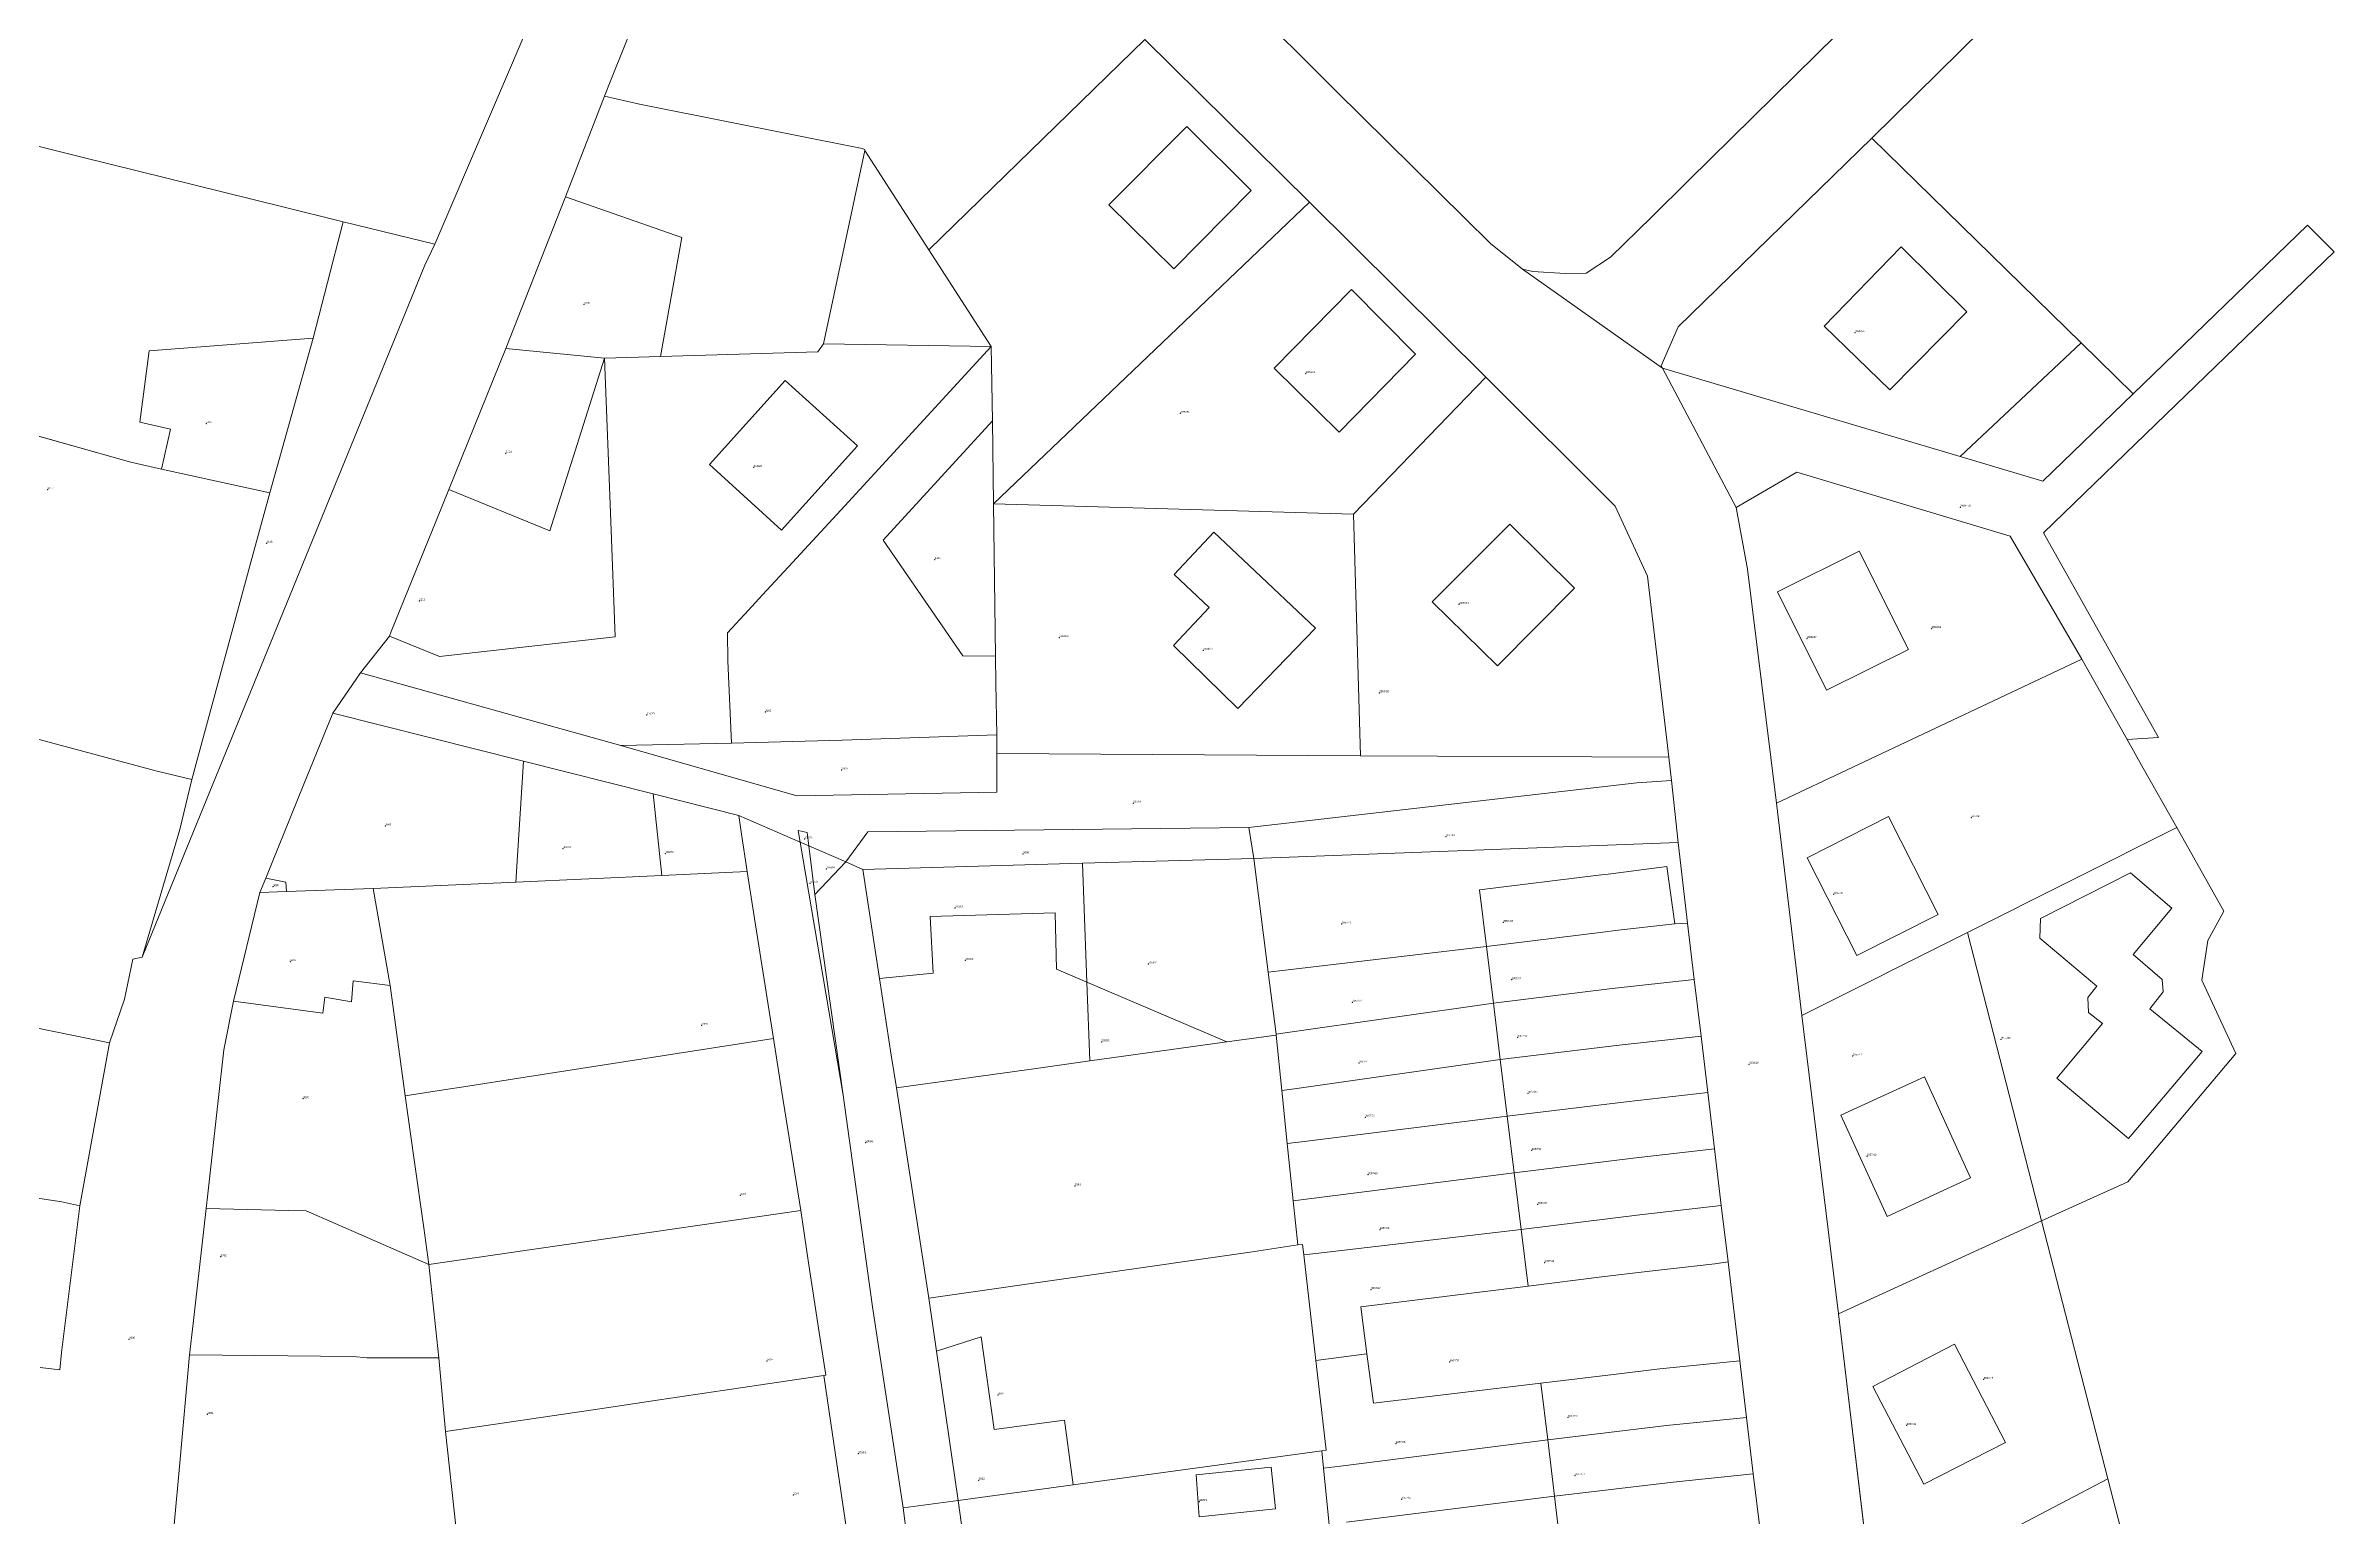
# Model space of a CAD drawing. Header units: metres. Extents: x -741772 to -729469, y -1051765 to -1042288.
# Drawn here: x -741365 to -741121.9, y -1051286.1 to -1051129.8 of the extents above; entities that cross this region are included whole.
import ezdxf
from ezdxf.enums import TextEntityAlignment as Align

# ---------------------------------------------------------------- set-up
doc = ezdxf.new("R2010")
doc.units = ezdxf.units.M
doc.header["$LTSCALE"] = 4
doc.header["$MEASUREMENT"] = 0
doc.layers.add('ABMV_sachty', color=6, linetype='Continuous')
doc.layers.add('Katastr_1', color=7, linetype='Continuous', lineweight=13, true_color=0xafbfcf)
doc.layers.add('Katastr_2', color=7, linetype='Continuous', lineweight=13, true_color=0xafbfcf)
doc.styles.get("Standard").update_dxf_attribs({"font": 'arial.ttf'})

# ---------------------------------------------------------------- blocks, each defined once
blk = doc.blocks.new('katastr nemovistosti')
at = {"layer": 'Katastr_1'}
for p, q in [((161.08, 290.72), (178.08, 273.77)), ((229.11, 277.64), (240.6, 288.91)), ((82.37, 257.47), (94.67, 286.24)), ((104.09, 282.46), (101.04, 274.89)), ((246.76, 280.31), (235.01, 268.74)), ((175.27, 261.93), (157.78, 279.23)), ((215.55, 264.26), (229.11, 277.64)), ((101.04, 274.89), (100.38, 273.19)), ((98.05, 267.18), (100.38, 273.19)), ((100.38, 273.19), (98.05, 267.18)), ((100.38, 273.19), (104.1, 272.34)), ((104.1, 272.34), (105.52, 272.06)), ((178.08, 273.77), (194.5, 257.53)), ((105.52, 272.06), (127.74, 267.63)), ((39.05, 268.16), (44.73, 266.75)), ((128.04, 267.41), (123.65, 246.89)), ((123.65, 246.89), (128.04, 267.41)), ((127.74, 267.63), (127.99, 267.53)), ((127.99, 267.53), (128.04, 267.41)), ((128.04, 267.41), (134.84, 256.88)), ((235.01, 268.74), (214.41, 248.71)), ((44.73, 266.75), (66.09, 261.47)), ((96.23, 262.52), (98.05, 267.18)), ((98.05, 267.18), (96.23, 262.52)), ((96.23, 262.52), (89.92, 246.38)), ((89.92, 246.38), (96.23, 262.52)), ((108.59, 258.19), (96.23, 262.52)), ((96.23, 262.52), (108.59, 258.19)), ((211.63, 260.39), (215.55, 264.26)), ((66.09, 261.47), (72.62, 259.85)), ((193.99, 243.35), (175.27, 261.93)), ((207.24, 256.08), (211.63, 260.39)), ((72.62, 259.85), (70.96, 253.39)), ((70.96, 253.39), (72.62, 259.85)), ((72.62, 259.85), (82.37, 257.47)), ((106.32, 245.55), (108.59, 258.19)), ((108.59, 258.19), (106.32, 245.55)), ((262.75, 241.59), (281.26, 259.5)), ((281.26, 259.5), (284.11, 256.68)), ((81.3, 255.25), (51.28, 181.76)), ((51.28, 181.76), (81.3, 255.25)), ((82.37, 257.47), (81.3, 255.25)), ((81.3, 255.25), (82.37, 257.47)), ((134.84, 256.88), (141.47, 246.59)), ((194.5, 257.53), (197.88, 254.82)), ((204.66, 254.41), (207.24, 256.08)), ((229.94, 248.78), (238.1, 257.19)), ((238.1, 257.19), (245.09, 250.28)), ((284.11, 256.68), (267.3, 240.42)), ((70.96, 253.39), (69.44, 247.48)), ((69.44, 247.48), (70.96, 253.39)), ((197.88, 254.82), (212.77, 244.31)), ((212.77, 244.31), (197.88, 254.82)), ((197.88, 254.82), (199, 254.56)), ((199, 254.56), (202.43, 254.36)), ((202.43, 254.36), (204.66, 254.41)), ((171.51, 244.31), (179.71, 252.65)), ((179.71, 252.65), (186.54, 245.8)), ((214.41, 248.71), (212.62, 244.54)), ((236.91, 242.01), (229.94, 248.78)), ((245.09, 250.28), (236.91, 242.01)), ((52.03, 246.16), (51.03, 238.57)), ((51.03, 238.57), (52.03, 246.16)), ((69.44, 247.48), (52.03, 246.16)), ((52.03, 246.16), (69.44, 247.48)), ((69.44, 247.48), (64.82, 231.06)), ((64.82, 231.06), (69.44, 247.48)), ((83.84, 231.42), (89.92, 246.38)), ((89.92, 246.38), (83.84, 231.42)), ((89.92, 246.38), (100.37, 245.37)), ((100.37, 245.37), (89.92, 246.38)), ((106.32, 245.55), (100.37, 245.37)), ((123.05, 246.04), (106.32, 245.55)), ((123.65, 246.89), (123.05, 246.04)), ((141.47, 246.59), (123.65, 246.89)), ((125.9, 229.69), (141.47, 246.59)), ((141.47, 246.59), (141.58, 238.7)), ((186.54, 245.8), (178.43, 237.51)), ((244.37, 234.93), (257.24, 246.98)), ((257.24, 246.98), (262.75, 241.59)), ((100.37, 245.37), (94.57, 227.01)), ((94.57, 227.01), (100.37, 245.37)), ((100.37, 245.37), (101.05, 228.01)), ((178.43, 237.51), (171.51, 244.31)), ((207.72, 229.65), (193.99, 243.35)), ((212.62, 244.54), (212.77, 244.31)), ((212.77, 244.31), (220.58, 229.49)), ((220.58, 229.49), (212.77, 244.31)), ((212.77, 244.31), (244.37, 234.93)), ((50.07, 234.33), (24.03, 241.66)), ((24.03, 241.66), (50.07, 234.33)), ((111.52, 234.07), (119.58, 243)), ((119.58, 243), (127.26, 236.06)), ((262.75, 241.59), (253.17, 232.32)), ((253.17, 232.32), (262.75, 241.59)), ((51.03, 238.57), (54.3, 237.83)), ((54.3, 237.83), (51.03, 238.57)), ((141.58, 238.7), (129.97, 226.05)), ((129.97, 226.05), (141.58, 238.7)), ((141.58, 238.7), (141.7, 229.9)), ((267.3, 240.42), (253.22, 226.8)), ((54.3, 237.83), (53.34, 233.58)), ((53.34, 233.58), (54.3, 237.83)), ((127.26, 236.06), (119.2, 227.1)), ((53.34, 233.58), (50.07, 234.33)), ((50.07, 234.33), (53.34, 233.58)), ((53.34, 233.58), (64.82, 231.06)), ((64.82, 231.06), (53.34, 233.58)), ((119.2, 227.1), (111.52, 234.07)), ((253.17, 232.32), (244.37, 234.93)), ((244.37, 234.93), (253.17, 232.32)), ((64.82, 231.06), (62.93, 224.1)), ((62.93, 224.1), (64.82, 231.06)), ((82.56, 228.28), (83.84, 231.42)), ((83.84, 231.42), (82.56, 228.28)), ((94.57, 227.01), (83.84, 231.42)), ((83.84, 231.42), (94.57, 227.01)), ((227.02, 233.27), (220.58, 229.49)), ((249.68, 226.45), (227.02, 233.27)), ((120.36, 223.68), (125.9, 229.69)), ((141.7, 229.9), (141.92, 213.7)), ((211.17, 222.23), (207.72, 229.65)), ((220.58, 229.49), (221.8, 222.97)), ((77.74, 216.34), (82.56, 228.28)), ((82.56, 228.28), (77.74, 216.34)), ((101.05, 228.01), (101.53, 215.78)), ((160.88, 222.4), (165.12, 226.89)), ((165.12, 226.89), (168.87, 223.34)), ((188.3, 219.47), (196.56, 227.72)), ((196.56, 227.72), (203.4, 220.94)), ((257.31, 213.4), (249.68, 226.45)), ((253.22, 226.8), (257.25, 219.63)), ((62.93, 224.1), (56.56, 200.61)), ((56.56, 200.61), (62.93, 224.1)), ((117.18, 220.22), (120.36, 223.68)), ((129.97, 226.05), (138.44, 213.74)), ((138.44, 213.74), (129.97, 226.05)), ((224.98, 220.54), (233.64, 224.86)), ((233.64, 224.86), (238.89, 214.43)), ((164.62, 218.87), (160.88, 222.4)), ((168.87, 223.34), (175.92, 216.68)), ((213.43, 203), (211.17, 222.23)), ((221.8, 222.97), (224.28, 202.96)), ((115.69, 218.61), (117.18, 220.22)), ((160.83, 214.84), (164.62, 218.87)), ((195.22, 212.69), (188.3, 219.47)), ((203.4, 220.94), (195.22, 212.69)), ((230.19, 210.09), (224.98, 220.54)), ((257.25, 219.63), (265.43, 205.09)), ((77.53, 215.85), (77.74, 216.34)), ((77.74, 216.34), (77.53, 215.85)), ((113.46, 216.19), (115.69, 218.61)), ((175.92, 216.68), (167.64, 208.16)), ((77.53, 215.85), (74.46, 211.94)), ((82.87, 213.67), (77.53, 215.85)), ((101.53, 215.78), (82.87, 213.67)), ((113.48, 213.21), (113.46, 216.19)), ((167.64, 208.16), (160.83, 214.84)), ((238.89, 214.43), (230.19, 210.09)), ((71.52, 207.66), (74.46, 211.94)), ((74.46, 211.94), (71.52, 207.66)), ((74.46, 211.94), (102.11, 204.24)), ((113.89, 204.48), (113.48, 213.21)), ((138.44, 213.74), (141.92, 213.7)), ((141.92, 213.7), (138.44, 213.74)), ((141.92, 213.7), (141.96, 210.81)), ((262.11, 204.87), (257.31, 213.4)), ((141.96, 210.81), (142.04, 205.36)), ((52.72, 201.55), (30.06, 207.6)), ((30.06, 207.6), (52.72, 201.55)), ((68.46, 200.11), (71.52, 207.66)), ((71.52, 207.66), (68.46, 200.11)), ((71.52, 207.66), (91.78, 202.55)), ((91.78, 202.55), (71.52, 207.66)), ((102.11, 204.24), (113.89, 204.48)), ((120.82, 198.88), (102.11, 204.24)), ((102.11, 204.24), (120.82, 198.88)), ((125.62, 204.78), (113.89, 204.48)), ((113.89, 204.48), (125.62, 204.78)), ((142.04, 205.36), (125.62, 204.78)), ((125.62, 204.78), (142.04, 205.36)), ((142.04, 205.36), (142.05, 203.39)), ((265.43, 205.09), (262.11, 204.87)), ((90.95, 189.71), (91.78, 202.55)), ((91.78, 202.55), (90.95, 189.71)), ((91.78, 202.55), (105.56, 199.08)), ((105.56, 199.08), (91.78, 202.55)), ((142.05, 203.39), (142.06, 199.28)), ((142.06, 199.28), (142.05, 203.39)), ((142.05, 203.39), (180.67, 203.13)), ((180.67, 203.13), (213.43, 203)), ((213.7, 200.52), (213.43, 203)), ((213.43, 203), (213.7, 200.52)), ((224.28, 202.96), (224.88, 198.09)), ((56.56, 200.61), (52.72, 201.55)), ((52.72, 201.55), (56.56, 200.61)), ((56.56, 200.61), (55.27, 195.32)), ((55.27, 195.32), (56.56, 200.61)), ((64.41, 190.13), (68.46, 200.11)), ((68.46, 200.11), (64.41, 190.13)), ((168.84, 195.53), (210.03, 200.27)), ((210.03, 200.27), (168.84, 195.53)), ((210.03, 200.27), (213.7, 200.52)), ((213.7, 200.52), (210.03, 200.27)), ((214.41, 193.92), (213.7, 200.52)), ((213.7, 200.52), (214.41, 193.92)), ((105.56, 199.08), (106.49, 190.42)), ((106.49, 190.42), (105.56, 199.08)), ((105.56, 199.08), (114.66, 196.79)), ((114.66, 196.79), (105.56, 199.08)), ((142.06, 199.28), (120.82, 198.88)), ((120.82, 198.88), (142.06, 199.28)), ((224.88, 198.09), (227.57, 175.53)), ((55.27, 195.32), (51.28, 181.76)), ((51.28, 181.76), (55.27, 195.32)), ((114.95, 194.82), (114.66, 196.79)), ((114.66, 196.79), (121.16, 193.96)), ((114.66, 196.79), (114.95, 194.82)), ((121.16, 193.96), (114.66, 196.79)), ((115.54, 190.84), (114.95, 194.82)), ((114.95, 194.82), (115.54, 190.84)), ((121.16, 193.96), (120.97, 195.19)), ((120.97, 195.19), (121.9, 194.97)), ((121.9, 194.97), (120.97, 195.19)), ((120.97, 195.19), (121.16, 193.96)), ((121.9, 194.97), (122.08, 193.57)), ((122.08, 193.57), (121.9, 194.97)), ((126, 191.87), (128.35, 195.05)), ((128.35, 195.05), (126, 191.87)), ((128.35, 195.05), (168.84, 195.53)), ((168.84, 195.53), (128.35, 195.05)), ((169.36, 192.24), (168.84, 195.53)), ((168.84, 195.53), (169.36, 192.24)), ((228.13, 192.3), (236.76, 196.68)), ((236.76, 196.68), (242.04, 186.27)), ((122.08, 193.57), (121.16, 193.96)), ((125.73, 167.08), (121.16, 193.96)), ((121.16, 193.96), (122.08, 193.57)), ((121.16, 193.96), (125.73, 167.08)), ((122.08, 193.57), (122.74, 188.39)), ((122.74, 188.39), (122.08, 193.57)), ((122.08, 193.57), (126, 191.87)), ((126, 191.87), (122.08, 193.57)), ((169.36, 192.24), (151.17, 191.73)), ((151.17, 191.73), (169.36, 192.24)), ((214.41, 193.92), (169.36, 192.24)), ((169.36, 192.24), (214.41, 193.92)), ((170.88, 180.16), (169.36, 192.24)), ((169.36, 192.24), (170.88, 180.16)), ((215.43, 185.37), (214.41, 193.92)), ((214.41, 193.92), (215.43, 185.37)), ((233.41, 181.91), (228.13, 192.3)), ((63.79, 188.61), (64.41, 190.13)), ((64.41, 190.13), (63.79, 188.61)), ((64.41, 190.13), (66.55, 189.71)), ((66.55, 189.71), (64.41, 190.13)), ((66.55, 189.71), (66.59, 188.71)), ((66.59, 188.71), (66.55, 189.71)), ((75.82, 189.02), (90.95, 189.71)), ((90.95, 189.71), (75.82, 189.02)), ((106.49, 190.42), (90.95, 189.71)), ((90.95, 189.71), (106.49, 190.42)), ((106.49, 190.42), (115.54, 190.84)), ((115.54, 190.84), (106.49, 190.42)), ((116.21, 186.54), (115.54, 190.84)), ((115.54, 190.84), (116.21, 186.54)), ((126, 191.87), (122.74, 188.39)), ((122.74, 188.39), (126, 191.87)), ((127.83, 191.07), (126, 191.87)), ((126, 191.87), (127.83, 191.07)), ((151.17, 191.73), (127.83, 191.07)), ((127.83, 191.07), (151.17, 191.73)), ((127.83, 191.07), (129.61, 179.48)), ((129.61, 179.48), (127.83, 191.07)), ((151.62, 179.09), (151.17, 191.73)), ((151.17, 191.73), (151.62, 179.09)), ((205.95, 190.45), (193.32, 188.9)), ((193.32, 188.9), (205.95, 190.45)), ((207, 190.57), (205.95, 190.45)), ((205.95, 190.45), (207, 190.57)), ((213.21, 191.36), (207, 190.57)), ((207, 190.57), (213.21, 191.36)), ((214.06, 185.3), (213.21, 191.36)), ((213.21, 191.36), (214.06, 185.3)), ((63.79, 188.61), (60.99, 177.06)), ((60.99, 177.06), (63.79, 188.61)), ((66.59, 188.71), (63.79, 188.61)), ((63.79, 188.61), (66.59, 188.71)), ((75.82, 189.02), (66.59, 188.71)), ((66.59, 188.71), (75.82, 189.02)), ((77.62, 178.75), (75.82, 189.02)), ((75.82, 189.02), (77.62, 178.75)), ((122.74, 188.39), (125.73, 167.08)), ((125.73, 167.08), (122.74, 188.39)), ((193.32, 188.9), (194.06, 182.89)), ((194.06, 182.89), (193.32, 188.9)), ((118.32, 173.11), (116.21, 186.54)), ((116.21, 186.54), (118.32, 173.11)), ((134.98, 186.06), (148.25, 186.47)), ((148.25, 186.47), (134.98, 186.06)), ((135.28, 180.05), (134.98, 186.06)), ((134.98, 186.06), (135.28, 180.05)), ((148.25, 186.47), (148.4, 180.47)), ((148.4, 180.47), (148.25, 186.47)), ((207.72, 184.58), (214.06, 185.3)), ((214.06, 185.3), (207.72, 184.58)), ((214.06, 185.3), (215.43, 185.37)), ((215.43, 185.37), (214.06, 185.3)), ((216.14, 179.37), (215.43, 185.37)), ((215.43, 185.37), (216.14, 179.37)), ((242.04, 186.27), (233.41, 181.91)), ((172.08, 180.3), (194.06, 182.89)), ((194.06, 182.89), (172.08, 180.3)), ((194.06, 182.89), (206.69, 184.43)), ((206.69, 184.43), (194.06, 182.89)), ((194.8, 176.87), (194.06, 182.89)), ((194.06, 182.89), (194.8, 176.87)), ((206.69, 184.43), (207.72, 184.58)), ((207.72, 184.58), (206.69, 184.43)), ((50.29, 181.54), (49.41, 177.27)), ((49.41, 177.27), (50.29, 181.54)), ((51.28, 181.76), (50.29, 181.54)), ((50.29, 181.54), (51.28, 181.76)), ((129.61, 179.48), (135.28, 180.05)), ((135.28, 180.05), (129.61, 179.48)), ((148.4, 180.47), (151.62, 179.09)), ((151.62, 179.09), (148.4, 180.47)), ((170.88, 180.16), (172.08, 180.3)), ((172.08, 180.3), (170.88, 180.16)), ((171.71, 173.58), (170.88, 180.16)), ((170.88, 180.16), (171.71, 173.58)), ((47.79, 172.63), (17.7, 178.82)), ((17.7, 178.82), (47.79, 172.63)), ((70.45, 175.79), (70.68, 177.49)), ((70.68, 177.49), (70.45, 175.79)), ((70.68, 177.49), (73.51, 177)), ((73.51, 177), (70.68, 177.49)), ((73.51, 177), (73.68, 179.24)), ((73.68, 179.24), (73.51, 177)), ((73.68, 179.24), (77.62, 178.75)), ((77.62, 178.75), (73.68, 179.24)), ((79.21, 167.01), (77.62, 178.75)), ((77.62, 178.75), (79.21, 167.01)), ((130.85, 171.33), (129.61, 179.48)), ((129.61, 179.48), (130.85, 171.33)), ((151.62, 179.09), (151.92, 170.72)), ((151.92, 170.72), (151.62, 179.09)), ((151.62, 179.09), (166.47, 172.74)), ((166.47, 172.74), (151.62, 179.09)), ((194.8, 176.87), (207.42, 178.42)), ((207.42, 178.42), (194.8, 176.87)), ((207.42, 178.42), (216.14, 179.37)), ((216.14, 179.37), (207.42, 178.42)), ((216.86, 173.37), (216.14, 179.37)), ((216.14, 179.37), (216.86, 173.37)), ((49.41, 177.27), (47.79, 172.63)), ((47.79, 172.63), (49.41, 177.27)), ((59.94, 171.89), (60.99, 177.06)), ((60.99, 177.06), (59.94, 171.89)), ((60.99, 177.06), (70.45, 175.79)), ((70.45, 175.79), (60.99, 177.06)), ((172.92, 173.75), (194.8, 176.87)), ((194.8, 176.87), (172.92, 173.75)), ((195.53, 170.86), (194.8, 176.87)), ((194.8, 176.87), (195.53, 170.86)), ((227.57, 175.53), (231.44, 143.87)), ((44.67, 155.33), (47.79, 172.63)), ((47.79, 172.63), (44.67, 155.33)), ((118.32, 173.11), (91.97, 169)), ((91.97, 169), (118.32, 173.11)), ((119.23, 167.39), (118.32, 173.11)), ((118.32, 173.11), (119.23, 167.39)), ((166.47, 172.74), (151.92, 170.72)), ((151.92, 170.72), (166.47, 172.74)), ((171.72, 173.47), (166.47, 172.74)), ((166.47, 172.74), (171.72, 173.47)), ((171.71, 173.58), (172.92, 173.75)), ((172.92, 173.75), (171.71, 173.58)), ((171.72, 173.47), (171.71, 173.58)), ((171.71, 173.58), (171.72, 173.47)), ((172.33, 167.58), (171.72, 173.47)), ((171.72, 173.47), (172.33, 167.58)), ((216.86, 173.37), (208.16, 172.4)), ((208.16, 172.4), (216.86, 173.37)), ((217.57, 167.37), (216.86, 173.37)), ((216.86, 173.37), (217.57, 167.37)), ((59.36, 166.52), (59.94, 171.89)), ((59.94, 171.89), (59.36, 166.52)), ((131.39, 167.86), (130.85, 171.33)), ((130.85, 171.33), (131.39, 167.86)), ((151.92, 170.72), (146.24, 169.93)), ((146.24, 169.93), (151.92, 170.72)), ((173.69, 167.77), (195.53, 170.86)), ((195.53, 170.86), (173.69, 167.77)), ((208.16, 172.4), (195.53, 170.86)), ((195.53, 170.86), (208.16, 172.4)), ((195.53, 170.86), (196.27, 164.84)), ((196.27, 164.84), (195.53, 170.86)), ((85.21, 167.95), (83.74, 167.72)), ((83.74, 167.72), (85.21, 167.95)), ((91.97, 169), (85.21, 167.95)), ((85.21, 167.95), (91.97, 169)), ((146.24, 169.93), (131.39, 167.86)), ((131.39, 167.86), (146.24, 169.93)), ((131.39, 167.86), (134.82, 145.51)), ((134.82, 145.51), (131.39, 167.86)), ((172.33, 167.58), (173.69, 167.77)), ((173.69, 167.77), (172.33, 167.58)), ((231.71, 164.95), (240.58, 169.02)), ((240.58, 169.02), (245.49, 158.32)), ((58.26, 156.62), (59.36, 166.52)), ((59.36, 166.52), (58.26, 156.62)), ((83.74, 167.72), (79.21, 167.01)), ((79.21, 167.01), (83.74, 167.72)), ((80.16, 160.23), (79.21, 167.01)), ((79.21, 167.01), (80.16, 160.23)), ((121.22, 154.82), (119.23, 167.39)), ((119.23, 167.39), (121.22, 154.82)), ((125.73, 167.08), (128.86, 144.61)), ((128.86, 144.61), (125.73, 167.08)), ((172.91, 161.95), (172.33, 167.58)), ((172.33, 167.58), (172.91, 161.95)), ((196.27, 164.84), (208.9, 166.39)), ((208.9, 166.39), (196.27, 164.84)), ((208.9, 166.39), (217.57, 167.37)), ((217.57, 167.37), (208.9, 166.39)), ((218.29, 161.37), (217.57, 167.37)), ((217.57, 167.37), (218.29, 161.37)), ((196.27, 164.84), (174.41, 162.14)), ((174.41, 162.14), (196.27, 164.84)), ((196.27, 164.84), (197.01, 158.82)), ((197.01, 158.82), (196.27, 164.84)), ((236.63, 154.19), (231.71, 164.95)), ((174.41, 162.14), (172.91, 161.95)), ((172.91, 161.95), (174.41, 162.14)), ((173.54, 155.85), (172.91, 161.95)), ((172.91, 161.95), (173.54, 155.85)), ((209.63, 160.38), (218.29, 161.37)), ((218.29, 161.37), (209.63, 160.38)), ((219, 155.37), (218.29, 161.37)), ((218.29, 161.37), (219, 155.37)), ((81.18, 153), (80.16, 160.23)), ((80.16, 160.23), (81.18, 153)), ((197.01, 158.82), (175.19, 156.06)), ((175.19, 156.06), (197.01, 158.82)), ((197.01, 158.82), (209.63, 160.38)), ((209.63, 160.38), (197.01, 158.82)), ((197.75, 152.82), (197.01, 158.82)), ((197.01, 158.82), (197.75, 152.82)), ((245.49, 158.32), (236.63, 154.19)), ((31.96, 157.41), (42.76, 155.74)), ((42.76, 155.74), (31.96, 157.41)), ((42.76, 155.74), (44.67, 155.33)), ((44.67, 155.33), (42.76, 155.74)), ((58.08, 155.04), (58.26, 156.62)), ((58.26, 156.62), (58.08, 155.04)), ((175.19, 156.06), (173.54, 155.85)), ((173.54, 155.85), (175.19, 156.06)), ((174.02, 151.18), (173.54, 155.85)), ((173.54, 155.85), (174.02, 151.18)), ((44.67, 155.33), (42.71, 139.74)), ((42.71, 139.74), (44.67, 155.33)), ((56.7, 142.82), (58.08, 155.04)), ((58.08, 155.04), (56.7, 142.82)), ((58.08, 155.04), (66.85, 154.83)), ((66.85, 154.83), (58.08, 155.04)), ((66.85, 154.83), (68.71, 154.79)), ((68.71, 154.79), (66.85, 154.83)), ((68.71, 154.79), (74.85, 152.11)), ((74.85, 152.11), (68.71, 154.79)), ((121.22, 154.82), (96.85, 151.3)), ((96.85, 151.3), (121.22, 154.82)), ((122.02, 149.54), (121.22, 154.82)), ((121.22, 154.82), (122.02, 149.54)), ((210.37, 154.36), (197.75, 152.82)), ((197.75, 152.82), (210.37, 154.36)), ((219, 155.37), (210.37, 154.36)), ((210.37, 154.36), (219, 155.37)), ((219.72, 149.37), (219, 155.37)), ((219, 155.37), (219.72, 149.37)), ((74.85, 152.11), (81.73, 149.11)), ((81.73, 149.11), (74.85, 152.11)), ((81.73, 149.11), (81.18, 153)), ((81.18, 153), (81.73, 149.11)), ((96.85, 151.3), (92.16, 150.62)), ((92.16, 150.62), (96.85, 151.3)), ((168.98, 150.42), (174.02, 151.18)), ((174.02, 151.18), (168.98, 150.42)), ((174.52, 151.22), (174.02, 151.18)), ((174.02, 151.18), (174.52, 151.22)), ((174.65, 150.13), (174.52, 151.22)), ((174.52, 151.22), (174.65, 150.13)), ((175.94, 150.28), (197.75, 152.82)), ((197.75, 152.82), (175.94, 150.28)), ((197.75, 152.82), (198.49, 146.8)), ((198.49, 146.8), (197.75, 152.82)), ((92.16, 150.62), (81.73, 149.11)), ((81.73, 149.11), (92.16, 150.62)), ((81.73, 149.11), (82.8, 139.2)), ((82.8, 139.2), (81.73, 149.11)), ((123.1, 142.35), (122.02, 149.54)), ((122.02, 149.54), (123.1, 142.35)), ((134.82, 145.51), (168.98, 150.42)), ((168.98, 150.42), (134.82, 145.51)), ((174.65, 150.13), (175.94, 150.28)), ((175.94, 150.28), (174.65, 150.13)), ((175.94, 138.92), (174.65, 150.13)), ((174.65, 150.13), (175.94, 138.92)), ((211.11, 148.35), (206.3, 147.8)), ((206.3, 147.8), (211.11, 148.35)), ((218.33, 149.17), (211.11, 148.35)), ((211.11, 148.35), (218.33, 149.17)), ((219.72, 149.37), (218.33, 149.17)), ((218.33, 149.17), (219.72, 149.37)), ((220.97, 138.86), (219.72, 149.37)), ((219.72, 149.37), (220.97, 138.86)), ((198.49, 146.8), (180.72, 144.62)), ((180.72, 144.62), (198.49, 146.8)), ((206.3, 147.8), (198.49, 146.8)), ((198.49, 146.8), (206.3, 147.8)), ((128.86, 144.61), (132.09, 123.27)), ((132.09, 123.27), (128.86, 144.61)), ((134.82, 145.51), (135.63, 139.91)), ((135.63, 139.91), (134.82, 145.51)), ((180.72, 144.62), (181.37, 139.61)), ((181.37, 139.61), (180.72, 144.62)), ((231.44, 143.87), (235.1, 113.22)), ((56.32, 139.49), (56.7, 142.82)), ((56.7, 142.82), (56.32, 139.49)), ((123.88, 137.34), (123.1, 142.35)), ((123.1, 142.35), (123.88, 137.34)), ((135.63, 139.91), (140.38, 141.43)), ((140.38, 141.43), (135.63, 139.91)), ((140.38, 141.43), (141.76, 131.59)), ((141.76, 131.59), (140.38, 141.43)), ((42.71, 139.74), (42.53, 137.9)), ((42.53, 137.9), (42.71, 139.74)), ((55.28, 128.03), (56.32, 139.49)), ((56.32, 139.49), (55.28, 128.03)), ((73.69, 139.34), (56.32, 139.49)), ((56.32, 139.49), (73.69, 139.34)), ((75.15, 139.2), (73.69, 139.34)), ((73.69, 139.34), (75.15, 139.2)), ((82.8, 139.2), (75.15, 139.2)), ((75.15, 139.2), (82.8, 139.2)), ((82.8, 139.2), (83.5, 131.35)), ((83.5, 131.35), (82.8, 139.2)), ((137.94, 124.02), (135.63, 139.91)), ((135.63, 139.91), (137.94, 124.02)), ((177.28, 139.09), (175.94, 138.92)), ((175.94, 138.92), (177.28, 139.09)), ((176.22, 136.47), (175.94, 138.92)), ((175.94, 138.92), (176.22, 136.47)), ((181.37, 139.61), (177.28, 139.09)), ((177.28, 139.09), (181.37, 139.61)), ((181.37, 139.61), (182.06, 134.36)), ((182.06, 134.36), (181.37, 139.61)), ((212.47, 138), (220.97, 138.86)), ((220.97, 138.86), (212.47, 138)), ((221.69, 132.86), (220.97, 138.86)), ((220.97, 138.86), (221.69, 132.86)), ((235.1, 136.13), (243.76, 140.63)), ((243.76, 140.63), (249.19, 130.19)), ((42.53, 137.9), (40.44, 138.15)), ((40.44, 138.15), (42.53, 137.9)), ((123.69, 137.31), (112.91, 135.71)), ((112.91, 135.71), (123.69, 137.31)), ((123.69, 137.31), (123.88, 137.34)), ((123.88, 137.34), (123.69, 137.31)), ((124.26, 133.44), (123.69, 137.31)), ((123.69, 137.31), (124.26, 133.44)), ((177.04, 129.37), (176.22, 136.47)), ((176.22, 136.47), (177.04, 129.37)), ((182.06, 134.36), (199.85, 136.49)), ((199.85, 136.49), (182.06, 134.36)), ((199.85, 136.49), (207.55, 137.41)), ((207.55, 137.41), (199.85, 136.49)), ((200.57, 130.48), (199.85, 136.49)), ((199.85, 136.49), (200.57, 130.48)), ((207.55, 137.41), (212.47, 138)), ((212.47, 138), (207.55, 137.41)), ((240.51, 125.77), (235.1, 136.13)), ((99.88, 133.78), (83.5, 131.35)), ((83.5, 131.35), (99.88, 133.78)), ((106.22, 134.72), (99.88, 133.78)), ((99.88, 133.78), (106.22, 134.72)), ((112.91, 135.71), (106.22, 134.72)), ((106.22, 134.72), (112.91, 135.71)), ((83.5, 131.35), (84.58, 121.31)), ((84.58, 121.31), (83.5, 131.35)), ((126.13, 120.73), (124.26, 133.44)), ((124.26, 133.44), (126.13, 120.73)), ((141.76, 131.59), (149.24, 132.57)), ((149.24, 132.57), (141.76, 131.59)), ((149.24, 132.57), (150.15, 125.69)), ((150.15, 125.69), (149.24, 132.57)), ((200.57, 130.48), (213.19, 131.99)), ((213.19, 131.99), (200.57, 130.48)), ((213.19, 131.99), (221.69, 132.86)), ((221.69, 132.86), (213.19, 131.99)), ((222.4, 126.86), (221.69, 132.86)), ((221.69, 132.86), (222.4, 126.86)), ((176.57, 129.31), (150.15, 125.69)), ((176.57, 129.31), (177.04, 129.37)), ((177.04, 129.37), (176.57, 129.31)), ((176.76, 127.46), (176.57, 129.31)), ((178.55, 127.69), (200.57, 130.48)), ((200.57, 130.48), (178.55, 127.69)), ((201.29, 124.48), (200.57, 130.48)), ((200.57, 130.48), (201.29, 124.48)), ((249.19, 130.19), (240.51, 125.77)), ((54.68, 121.45), (55.28, 128.03)), ((55.28, 128.03), (54.68, 121.45)), ((163.22, 126.75), (171.18, 127.58)), ((163.54, 122.29), (163.22, 126.75)), ((171.18, 127.58), (171.66, 123.14)), ((176.76, 127.46), (178.55, 127.69)), ((178.55, 127.69), (176.76, 127.46)), ((177.37, 121.5), (176.76, 127.46)), ((222.4, 126.86), (213.9, 125.99)), ((213.9, 125.99), (222.4, 126.86)), ((223.12, 120.86), (222.4, 126.86)), ((222.4, 126.86), (223.12, 120.86)), ((137.94, 124.02), (132.09, 123.27)), ((132.09, 123.27), (137.94, 124.02)), ((150.15, 125.69), (137.94, 124.02)), ((137.94, 124.02), (141.1, 101.28)), ((201.29, 124.48), (179.21, 121.73)), ((179.21, 121.73), (201.29, 124.48)), ((213.9, 125.99), (201.29, 124.48)), ((201.29, 124.48), (213.9, 125.99)), ((202.01, 118.47), (201.29, 124.48)), ((201.29, 124.48), (202.01, 118.47)), ((132.09, 123.27), (135.13, 100.47)), ((135.13, 100.47), (132.09, 123.27)), ((171.66, 123.14), (163.54, 122.29))]:
    blk.add_line(p, q, dxfattribs=at)
for points in [[(157.78, 279.23), (175.27, 261.93), (141.7, 229.9), (141.58, 238.7), (141.47, 246.59), (134.84, 256.88)], [(153.96, 261.66), (160.86, 254.85), (169.08, 263.17), (162.23, 269.96)], [(235.01, 268.74), (257.24, 246.98), (244.37, 234.93), (212.77, 244.31), (212.62, 244.54), (214.41, 248.71)], [(175.27, 261.93), (193.99, 243.35), (179.94, 228.81), (141.7, 229.9)], [(229.94, 248.78), (236.91, 242.01), (245.09, 250.28), (238.1, 257.19)], [(171.51, 244.31), (178.43, 237.51), (186.54, 245.8), (179.71, 252.65)], [(141.47, 246.59), (125.9, 229.69), (120.36, 223.68), (117.18, 220.22), (115.69, 218.61), (113.46, 216.19), (113.48, 213.21), (113.89, 204.48), (102.11, 204.24), (74.46, 211.94), (77.53, 215.85), (82.87, 213.67), (101.53, 215.78), (101.05, 228.01), (100.37, 245.37), (106.32, 245.55), (123.05, 246.04), (123.65, 246.89)], [(207.72, 229.65), (211.17, 222.23), (213.43, 203), (180.67, 203.13), (179.94, 228.81), (193.99, 243.35)], [(111.52, 234.07), (119.2, 227.1), (127.26, 236.06), (119.58, 243)], [(249.68, 226.45), (257.31, 213.4), (224.88, 198.09), (224.28, 202.96), (221.8, 222.97), (220.58, 229.49), (227.02, 233.27)], [(179.94, 228.81), (180.67, 203.13), (142.05, 203.39), (142.04, 205.36), (141.96, 210.81), (141.92, 213.7), (141.7, 229.9)], [(160.83, 214.84), (167.64, 208.16), (175.92, 216.68), (168.87, 223.34), (165.12, 226.89), (160.88, 222.4), (164.62, 218.87)], [(188.3, 219.47), (195.22, 212.69), (203.4, 220.94), (196.56, 227.72)], [(224.98, 220.54), (230.19, 210.09), (238.89, 214.43), (233.64, 224.86)], [(263.83, 201.81), (267.38, 195.5), (245.15, 184.35), (227.57, 175.53), (224.88, 198.09), (257.31, 213.4), (262.11, 204.87)], [(228.13, 192.3), (233.41, 181.91), (242.04, 186.27), (236.76, 196.68)], [(267.38, 195.5), (272.37, 186.64), (270.7, 183.5), (270.06, 179.29), (273.65, 171.5), (262.17, 157.89), (253.03, 153.72), (245.15, 184.35)], [(254.64, 168.9), (262.25, 162.49), (270.1, 171.71), (264.53, 176.27), (265.94, 178.07), (265.83, 179.37), (262.77, 182.03), (266.87, 186.95), (262.47, 190.69), (252.9, 185.85), (252.84, 183.77), (258.88, 178.65), (257.93, 177.47), (258.02, 175.88), (259.49, 174.7)], [(245.15, 184.35), (253.03, 153.72), (231.44, 143.87), (227.57, 175.53)], [(231.71, 164.95), (236.63, 154.19), (245.49, 158.32), (240.58, 169.02)], [(253.03, 153.72), (260.07, 126.34), (235.1, 113.22), (231.44, 143.87)], [(235.1, 136.13), (240.51, 125.77), (249.19, 130.19), (243.76, 140.63)], [(176.57, 129.31), (176.76, 127.46), (177.37, 121.5), (177.98, 115.53), (178.59, 109.57), (178.9, 106.58), (141.1, 101.28), (137.94, 124.02), (150.15, 125.69)], [(163.22, 126.75), (163.54, 122.29), (171.66, 123.14), (171.18, 127.58)], [(260.07, 126.34), (266.42, 101.65), (238.3, 86.57), (235.1, 113.22)]]:
    blk.add_lwpolyline(points, close=True, dxfattribs=at)
for p in [(98.21, 251.08), (233.22, 248.08), (174.86, 243.73), (58.08, 238.41), (161.53, 239.51), (89.9, 235.27), (116.24, 233.76), (41.23, 231.4), (244.39, 229.53), (64.49, 225.71), (135.47, 223.98), (80.7, 219.56), (191.16, 219.21), (241.35, 216.65), (148.71, 215.68), (164, 214.33), (228.12, 215.59), (182.69, 209.82), (104.87, 207.47), (117.47, 207.77), (125.56, 201.62), (156.54, 198.09), (77.11, 195.68), (189.76, 194.54), (245.55, 196.56), (95.98, 193.27), (106.86, 192.75), (121.63, 194.3), (144.85, 192.71), (123.96, 191.11), (65.18, 189.22), (122.21, 189.59), (230.95, 188.41), (137.63, 186.96), (178.69, 185.26), (195.86, 185.43), (67, 181.27), (138.72, 181.4), (158.15, 181.02), (196.73, 179.34), (179.82, 176.95), (110.69, 174.5), (153.18, 172.75), (197.37, 173.23), (248.73, 173.02), (180.51, 170.5), (221.96, 170.37), (232.97, 171.24), (68.37, 166.7), (198.48, 167.28), (181.2, 164.74), (128.11, 162.03), (198.88, 161.21), (234.47, 160.6), (181.48, 158.63), (114.81, 156.44), (150.35, 157.45), (199.51, 155.48), (182.74, 152.81), (59.61, 149.92), (200.24, 149.31), (181.81, 146.44), (49.89, 141.16), (117.63, 138.85), (190.16, 138.75), (246.88, 136.89), (142.17, 135.24), (58.21, 133.17), (202.71, 132.86), (238.7, 132), (127.34, 128.99), (184.44, 130.08), (203.46, 126.67), (120.44, 124.61), (140.14, 126.19), (185.05, 124.16), (163.55, 123.92)]:
    blk.add_point(p, dxfattribs=at)
at = {"layer": 'Katastr_2', "linetype": 'Continuous'}
for s, p in [('3106', (98.21, 251.08)), ('2889/56', (233.22, 248.08)), ('2889/42', (174.86, 243.73)), ('3115', (58.08, 238.41)), ('2889/86', (161.53, 239.51)), ('3104', (89.9, 235.27)), ('3102/2', (116.24, 233.76)), ('3117', (41.23, 231.4)), ('2889/100', (244.39, 229.53)), ('3116', (64.49, 225.71)), ('3101', (135.47, 223.98)), ('3103', (80.7, 219.56)), ('2889/44', (191.16, 219.21)), ('2889/89', (241.35, 216.65)), ('2889/87', (148.71, 215.68)), ('2889/43', (164, 214.33)), ('2889/57', (228.12, 215.59)), ('2889/88', (182.69, 209.82)), ('3102/1', (104.87, 207.47)), ('3100', (117.47, 207.77)), ('3099', (125.56, 201.62)), ('3302/1', (156.54, 198.09)), ('3086', (77.11, 195.68)), ('3302/5', (121.63, 194.3)), ('3057/51', (189.76, 194.54)), ('3057/41', (245.55, 196.56)), ('3087/1', (95.98, 193.27)), ('3087/2', (106.86, 192.75)), ('3060', (144.85, 192.71)), ('3095/3', (122.21, 189.59)), ('3095/4', (123.96, 191.11)), ('3085', (65.18, 189.22)), ('3059/1', (137.63, 186.96)), ('3057/13', (230.95, 188.41)), ('3057/48', (178.69, 185.26)), ('3057/38', (195.86, 185.43)), ('3084', (67, 181.27)), ('3058/1', (138.72, 181.4)), ('3059/2', (158.15, 181.02)), ('3057/37', (196.73, 179.34)), ('3057/72', (179.82, 176.95)), ('3088', (110.69, 174.5)), ('3058/2', (153.18, 172.75)), ('3057/36', (197.37, 173.23)), ('3057/40', (248.73, 173.02)), ('3057/71', (180.51, 170.5)), ('3331/18', (221.96, 170.37)), ('3057/42', (232.97, 171.24)), ('3083', (68.37, 166.7)), ('3057/35', (198.48, 167.28)), ('3057/70', (181.2, 164.74)), ('3068/1', (128.11, 162.03)), ('3057/34', (198.88, 161.21)), ('3057/12', (234.47, 160.6)), ('3057/69', (181.48, 158.63)), ('3089', (114.81, 156.44)), ('3061', (150.35, 157.45)), ('3057/33', (199.51, 155.48)), ('3057/68', (182.74, 152.81)), ('3082', (59.61, 149.92)), ('3057/32', (200.24, 149.31)), ('3057/67', (181.81, 146.44)), ('3298', (49.89, 141.16)), ('3090', (117.63, 138.85)), ('3057/31', (190.16, 138.75)), ('3057/43', (246.88, 136.89)), ('3062', (142.17, 135.24)), ('3081', (58.21, 133.17)), ('3057/30', (202.71, 132.86)), ('3057/11', (238.7, 132)), ('3095/2', (127.34, 128.99)), ('3057/66', (184.44, 130.08)), ('3063', (140.14, 126.19)), ('3057/29', (203.46, 126.67)), ('3091', (120.44, 124.61)), ('3065/3', (163.55, 123.92)), ('3057/65', (185.05, 124.16))]:
    blk.add_text(s, height=0.2, dxfattribs=at).set_placement(p, align=Align.BOTTOM_LEFT)

msp = doc.modelspace()

# ---------------------------------------------------------------- block references
at = {"layer": 'ABMV_sachty', "lineweight": 50}
msp.add_blockref('katastr nemovistosti', (-741406.02, -1051408.39), dxfattribs=at)

doc.saveas('drawing.dxf')
